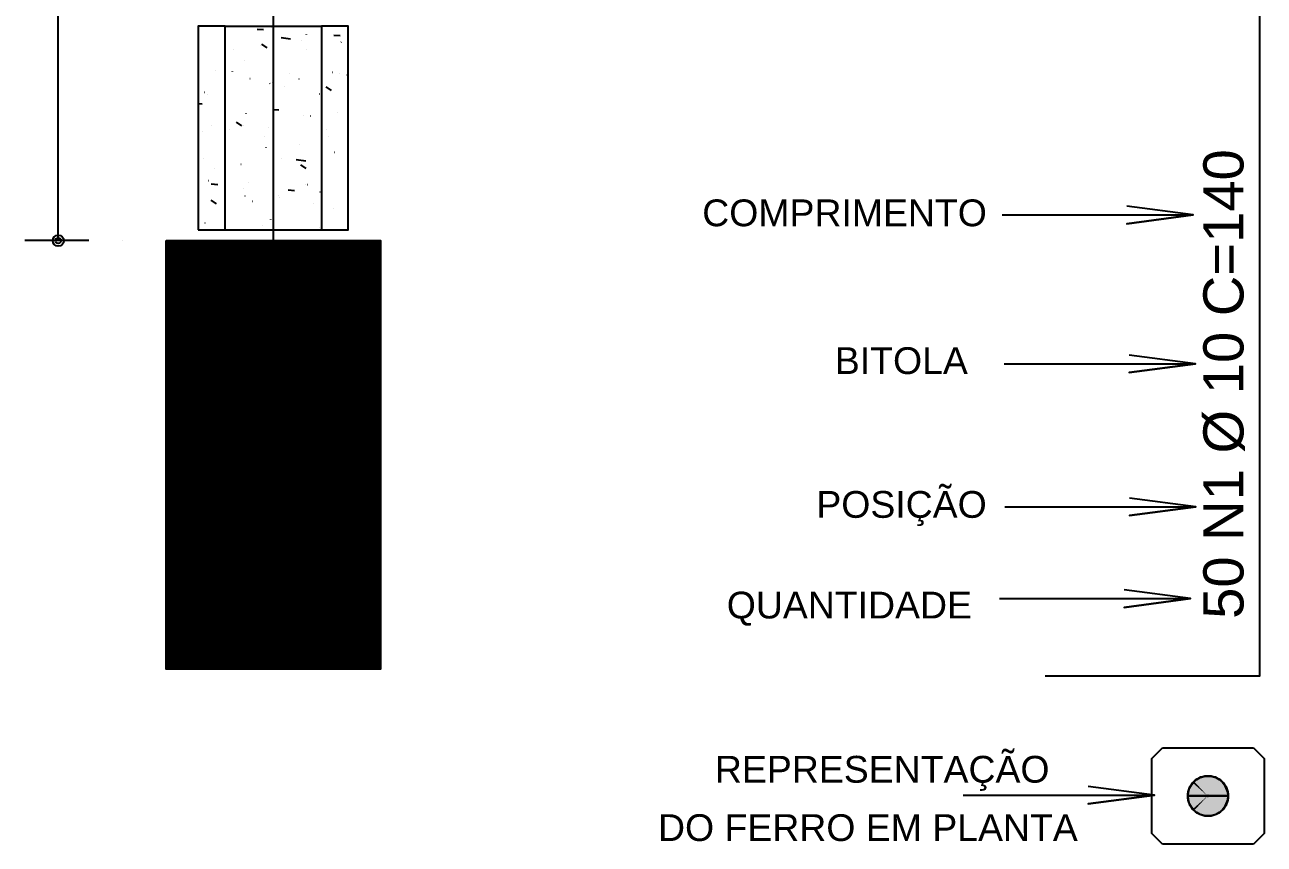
# Model space of a CAD drawing. Extents: x 0 to 119, y 0 to 84.
# Drawn here: x 52.07 to 61.33, y 68 to 74.11 of the extents above; entities that cross this region are included whole.
import ezdxf

# ---------------------------------------------------------------- set-up
doc = ezdxf.new("R2010")
doc.units = 0
doc.header["$MEASUREMENT"] = 0
for name, color, linetype in [('10', 252, 'CONTINUOUS'), ('12', 170, 'CONTINUOUS'), ('29', 9, 'CONTINUOUS'), ('3', 7, 'CONTINUOUS'), ('32', 250, 'CONTINUOUS'), ('6', 178, 'CONTINUOUS')]:
    doc.layers.add(name, color=color, linetype=linetype)
doc.styles.add('TQS_ARIAL', font='arial.ttf')

msp = doc.modelspace()

# ---------------------------------------------------------------- linework, layer by layer
at = {"layer": '10', "color": 252, "linetype": 'Continuous'}
for p, q in [((53.569435, 74.103593), (54.289435, 74.103593)), ((53.569435, 72.583593), (54.289435, 72.583593)), ((60.491013, 68.637193), (60.571013, 68.717193)), ((60.571013, 68.717193), (61.251013, 68.717193)), ((61.251013, 68.717193), (61.331013, 68.637194)), ((60.491013, 68.077193), (60.491013, 68.637193)), ((61.331013, 68.637194), (61.331013, 68.077193)), ((60.571013, 67.997193), (60.491013, 68.077193)), ((61.331013, 68.077193), (61.251014, 67.997193)), ((61.251014, 67.997193), (60.571013, 67.997193))]:
    msp.add_line(p, q, dxfattribs=at)
for points in [[(53.369435, 72.583593), (53.569435, 72.583593), (53.569435, 74.103593), (53.369435, 74.103593), (53.369435, 72.583593)], [(54.289435, 72.583593), (54.489435, 72.583593), (54.489435, 74.103593), (54.289435, 74.103593), (54.289435, 72.583593)], [(60.908613, 68.357193), (60.908626, 68.356951), (60.908662, 68.35671), (60.908723, 68.356475), (60.908808, 68.356247), (60.908915, 68.356029), (60.909043, 68.355822), (60.909192, 68.35563), (60.90936, 68.355454), (60.909544, 68.355296), (60.909744, 68.355157), (60.909956, 68.355039), (60.91018, 68.354943), (60.910412, 68.35487), (60.91065, 68.354821), (60.910892, 68.354797), (60.911135, 68.354797), (60.911377, 68.354821), (60.911615, 68.35487), (60.911847, 68.354943), (60.91207, 68.355039), (60.912283, 68.355157), (60.912482, 68.355296), (60.912667, 68.355454), (60.912834, 68.35563), (60.912983, 68.355822), (60.913112, 68.356029), (60.913219, 68.356247), (60.913303, 68.356475), (60.913364, 68.35671), (60.913401, 68.356951), (60.913413, 68.357193), (60.759813, 68.357193), (60.760589, 68.37249), (60.762908, 68.38763), (60.766747, 68.402457), (60.772067, 68.41682), (60.778812, 68.430571), (60.786914, 68.443569), (60.796289, 68.455681), (60.806841, 68.466782), (60.818463, 68.476759), (60.831034, 68.485508), (60.844426, 68.492941), (60.858501, 68.498982), (60.873115, 68.503567), (60.888117, 68.50665), (60.903355, 68.508199), (60.918671, 68.508199), (60.933909, 68.50665), (60.948912, 68.503567), (60.963526, 68.498982), (60.977601, 68.492941), (60.990993, 68.485508), (61.003564, 68.476759), (61.015185, 68.466782), (61.025737, 68.455681), (61.035113, 68.443569), (61.043214, 68.430571), (61.04996, 68.41682), (61.055279, 68.402457), (61.059118, 68.38763), (61.061438, 68.37249), (61.062213, 68.357193), (60.908613, 68.357193)], [(60.913413, 68.357193), (60.913401, 68.357436), (60.913364, 68.357677), (60.913303, 68.357912), (60.913219, 68.35814), (60.913112, 68.358358), (60.912983, 68.358564), (60.912834, 68.358757), (60.912667, 68.358933), (60.912482, 68.359091), (60.912283, 68.35923), (60.91207, 68.359348), (60.911847, 68.359444), (60.911615, 68.359517), (60.911377, 68.359566), (60.911135, 68.35959), (60.910892, 68.35959), (60.91065, 68.359566), (60.910412, 68.359517), (60.91018, 68.359444), (60.909956, 68.359348), (60.909744, 68.35923), (60.909544, 68.359091), (60.90936, 68.358933), (60.909192, 68.358757), (60.909043, 68.358564), (60.908915, 68.358358), (60.908808, 68.35814), (60.908723, 68.357912), (60.908662, 68.357677), (60.908626, 68.357436), (60.908613, 68.357193), (61.062213, 68.357193), (61.061438, 68.341897), (61.059118, 68.326757), (61.055279, 68.31193), (61.04996, 68.297567), (61.043214, 68.283816), (61.035113, 68.270818), (61.025737, 68.258706), (61.015185, 68.247605), (61.003564, 68.237628), (60.990993, 68.228878), (60.977601, 68.221445), (60.963526, 68.215405), (60.948912, 68.21082), (60.933909, 68.207737), (60.918671, 68.206187), (60.903355, 68.206187), (60.888117, 68.207737), (60.873115, 68.21082), (60.858501, 68.215405), (60.844426, 68.221445), (60.831034, 68.228878), (60.818463, 68.237628), (60.806841, 68.247605), (60.796289, 68.258706), (60.786914, 68.270818), (60.778812, 68.283816), (60.772067, 68.297567), (60.766747, 68.31193), (60.762908, 68.326757), (60.760589, 68.341897), (60.759813, 68.357193), (60.913413, 68.357193)]]:
    msp.add_lwpolyline(points, dxfattribs=at)
msp.add_circle((60.911013, 68.357193), 0.1488, dxfattribs=at)
for points in [[(60.908613, 68.357193), (60.888117, 68.50665), (60.903355, 68.508199)], [(60.908613, 68.357193), (60.903355, 68.508199), (60.918671, 68.508199)], [(60.913219, 68.356247), (60.908613, 68.357193), (60.918671, 68.508199)], [(60.913219, 68.356247), (60.918671, 68.508199), (61.062213, 68.357193)], [(61.062213, 68.357193), (60.918671, 68.508199), (60.933909, 68.50665)], [(60.908613, 68.357193), (60.766747, 68.402457), (60.772067, 68.41682)], [(60.908613, 68.357193), (60.772067, 68.41682), (60.778812, 68.430571)], [(60.908613, 68.357193), (60.778812, 68.430571), (60.786914, 68.443569)], [(60.908613, 68.357193), (60.786914, 68.443569), (60.796289, 68.455681)], [(60.908613, 68.357193), (60.796289, 68.455681), (60.806841, 68.466782)], [(60.908613, 68.357193), (60.806841, 68.466782), (60.818463, 68.476759)], [(60.908613, 68.357193), (60.818463, 68.476759), (60.831034, 68.485508)], [(60.908613, 68.357193), (60.831034, 68.485508), (60.844426, 68.492941)], [(60.908613, 68.357193), (60.844426, 68.492941), (60.858501, 68.498982)], [(60.908613, 68.357193), (60.858501, 68.498982), (60.873115, 68.503567)], [(60.908613, 68.357193), (60.873115, 68.503567), (60.888117, 68.50665)], [(61.062213, 68.357193), (60.933909, 68.50665), (60.948912, 68.503567)], [(61.062213, 68.357193), (60.948912, 68.503567), (60.963526, 68.498982)], [(61.062213, 68.357193), (60.963526, 68.498982), (60.977601, 68.492941)], [(61.062213, 68.357193), (60.977601, 68.492941), (60.990993, 68.485508)], [(61.062213, 68.357193), (60.990993, 68.485508), (61.003564, 68.476759)], [(61.062213, 68.357193), (61.003564, 68.476759), (61.015185, 68.466782)], [(61.062213, 68.357193), (61.015185, 68.466782), (61.025737, 68.455681)], [(61.062213, 68.357193), (61.025737, 68.455681), (61.035113, 68.443569)], [(61.062213, 68.357193), (61.035113, 68.443569), (61.043214, 68.430571)], [(61.062213, 68.357193), (61.043214, 68.430571), (61.04996, 68.41682)], [(61.062213, 68.357193), (61.04996, 68.41682), (61.055279, 68.402457)], [(60.908613, 68.357193), (60.759813, 68.357193), (60.760589, 68.37249)], [(60.908808, 68.35814), (60.760589, 68.341897), (60.759813, 68.357193)], [(60.908613, 68.357193), (60.760589, 68.37249), (60.762908, 68.38763)], [(60.908808, 68.35814), (60.762908, 68.326757), (60.760589, 68.341897)], [(60.908613, 68.357193), (60.762908, 68.38763), (60.766747, 68.402457)], [(60.908808, 68.35814), (60.766747, 68.31193), (60.762908, 68.326757)], [(60.908808, 68.35814), (60.772067, 68.297567), (60.766747, 68.31193)], [(60.908808, 68.35814), (60.778812, 68.283816), (60.772067, 68.297567)], [(60.908808, 68.35814), (60.786914, 68.270818), (60.778812, 68.283816)], [(60.908808, 68.35814), (60.796289, 68.258706), (60.786914, 68.270818)], [(60.908808, 68.35814), (60.806841, 68.247605), (60.796289, 68.258706)], [(60.908808, 68.35814), (60.818463, 68.237628), (60.806841, 68.247605)], [(60.908808, 68.35814), (60.831034, 68.228878), (60.818463, 68.237628)], [(60.908808, 68.35814), (60.844426, 68.221445), (60.831034, 68.228878)], [(60.908808, 68.35814), (60.858501, 68.215405), (60.844426, 68.221445)], [(60.908808, 68.35814), (60.873115, 68.21082), (60.858501, 68.215405)], [(60.908808, 68.35814), (60.888117, 68.207737), (60.873115, 68.21082)], [(60.908808, 68.35814), (60.903355, 68.206187), (60.888117, 68.207737)], [(60.908808, 68.35814), (60.918671, 68.206187), (60.903355, 68.206187)], [(60.913219, 68.356247), (60.908626, 68.356951), (60.908613, 68.357193)], [(60.913219, 68.356247), (60.908613, 68.357193), (60.908613, 68.357193)], [(60.913219, 68.356247), (60.908613, 68.357193), (60.908613, 68.357193)], [(60.913219, 68.356247), (60.908613, 68.357193), (60.908613, 68.357193)], [(60.913219, 68.356247), (60.908613, 68.357193), (60.908613, 68.357193)], [(60.913219, 68.356247), (60.908662, 68.35671), (60.908626, 68.356951)], [(60.913219, 68.356247), (60.908723, 68.356475), (60.908662, 68.35671)], [(60.913219, 68.356247), (60.908808, 68.356247), (60.908723, 68.356475)], [(60.913413, 68.357193), (60.908808, 68.35814), (60.908915, 68.358358)], [(60.913413, 68.357193), (60.918671, 68.206187), (60.908808, 68.35814)], [(60.913219, 68.356247), (60.908915, 68.356029), (60.908808, 68.356247)], [(60.913219, 68.356247), (60.908808, 68.356247), (60.908808, 68.356247)], [(60.913413, 68.357193), (60.908915, 68.358358), (60.909043, 68.358564)], [(60.913219, 68.356247), (60.909043, 68.355822), (60.908915, 68.356029)], [(60.913413, 68.357193), (60.909043, 68.358564), (60.909192, 68.358757)], [(60.913219, 68.356247), (60.909192, 68.35563), (60.909043, 68.355822)], [(60.913413, 68.357193), (60.909192, 68.358757), (60.909544, 68.359091)], [(60.913219, 68.356247), (60.909544, 68.355296), (60.909192, 68.35563)], [(60.913413, 68.357193), (60.909544, 68.359091), (60.909744, 68.35923)], [(60.913219, 68.356247), (60.909744, 68.355157), (60.909544, 68.355296)], [(60.913413, 68.357193), (60.909744, 68.35923), (60.909956, 68.359348)], [(60.913219, 68.356247), (60.909956, 68.355039), (60.909744, 68.355157)], [(60.913413, 68.357193), (60.909956, 68.359348), (60.91018, 68.359444)], [(60.913219, 68.356247), (60.91018, 68.354943), (60.909956, 68.355039)], [(60.913413, 68.357193), (60.91018, 68.359444), (60.910412, 68.359517)], [(60.913413, 68.357193), (60.91018, 68.359444), (60.91018, 68.359444)], [(60.913219, 68.356247), (60.910412, 68.35487), (60.91018, 68.354943)], [(60.913413, 68.357193), (60.910412, 68.359517), (60.91065, 68.359566)], [(60.913219, 68.356247), (60.91065, 68.354821), (60.910412, 68.35487)], [(60.913413, 68.357193), (60.91065, 68.359566), (60.910892, 68.35959)], [(60.913219, 68.356247), (60.910892, 68.354797), (60.91065, 68.354821)], [(60.913413, 68.357193), (60.910892, 68.35959), (60.911135, 68.35959)], [(60.913219, 68.356247), (60.911135, 68.354797), (60.910892, 68.354797)], [(60.913413, 68.357193), (60.911135, 68.35959), (60.911377, 68.359566)], [(60.913219, 68.356247), (60.911377, 68.354821), (60.911135, 68.354797)], [(60.913413, 68.357193), (60.911377, 68.359566), (60.911615, 68.359517)], [(60.913219, 68.356247), (60.911615, 68.35487), (60.911377, 68.354821)], [(60.913413, 68.357193), (60.911615, 68.359517), (60.911847, 68.359444)], [(60.913219, 68.356247), (60.911847, 68.354943), (60.911615, 68.35487)], [(60.913413, 68.357193), (60.911847, 68.359444), (60.91207, 68.359348)], [(60.913219, 68.356247), (60.91207, 68.355039), (60.911847, 68.354943)], [(60.913219, 68.356247), (60.911847, 68.354943), (60.911847, 68.354943)], [(60.913413, 68.357193), (60.91207, 68.359348), (60.912283, 68.35923)], [(60.913219, 68.356247), (60.912283, 68.355157), (60.91207, 68.355039)], [(60.913413, 68.357193), (60.912283, 68.35923), (60.912482, 68.359091)], [(60.913219, 68.356247), (60.912482, 68.355296), (60.912283, 68.355157)], [(60.913413, 68.357193), (60.912482, 68.359091), (60.912834, 68.358757)], [(60.913219, 68.356247), (60.912834, 68.35563), (60.912482, 68.355296)], [(60.913413, 68.357193), (60.912834, 68.358757), (60.912983, 68.358564)], [(60.913219, 68.356247), (60.912983, 68.355822), (60.912834, 68.35563)], [(60.913413, 68.357193), (60.912983, 68.358564), (60.913112, 68.358358)], [(60.913219, 68.356247), (60.913112, 68.356029), (60.912983, 68.355822)], [(60.913413, 68.357193), (60.913112, 68.358358), (60.913219, 68.35814)], [(60.913413, 68.357193), (60.913219, 68.35814), (60.913219, 68.35814)], [(60.913413, 68.357193), (60.913219, 68.35814), (60.913303, 68.357912)], [(60.913413, 68.357193), (60.913303, 68.357912), (60.913364, 68.357677)], [(60.913413, 68.357193), (60.913364, 68.357677), (60.913401, 68.357436)], [(60.913413, 68.357193), (60.913401, 68.357436), (60.913413, 68.357193)], [(60.913413, 68.357193), (61.062213, 68.357193), (60.918671, 68.206187)], [(60.913413, 68.357193), (60.913413, 68.357193), (60.913413, 68.357193)], [(60.913413, 68.357193), (60.913413, 68.357193), (60.913413, 68.357193)], [(60.913413, 68.357193), (60.913413, 68.357193), (60.913413, 68.357193)], [(61.062213, 68.357193), (60.933909, 68.207737), (60.918671, 68.206187)], [(61.062213, 68.357193), (60.948912, 68.21082), (60.933909, 68.207737)], [(61.062213, 68.357193), (60.963526, 68.215405), (60.948912, 68.21082)], [(61.062213, 68.357193), (60.977601, 68.221445), (60.963526, 68.215405)], [(61.062213, 68.357193), (60.990993, 68.228878), (60.977601, 68.221445)], [(61.062213, 68.357193), (61.003564, 68.237628), (60.990993, 68.228878)], [(61.062213, 68.357193), (61.015185, 68.247605), (61.003564, 68.237628)], [(61.062213, 68.357193), (61.025737, 68.258706), (61.015185, 68.247605)], [(61.062213, 68.357193), (61.035113, 68.270818), (61.025737, 68.258706)], [(61.062213, 68.357193), (61.043214, 68.283816), (61.035113, 68.270818)], [(61.062213, 68.357193), (61.04996, 68.297567), (61.043214, 68.283816)], [(61.062213, 68.357193), (61.055279, 68.31193), (61.04996, 68.297567)], [(61.062213, 68.357193), (61.055279, 68.402457), (61.059118, 68.38763)], [(61.062213, 68.357193), (61.059118, 68.326757), (61.055279, 68.31193)], [(61.062213, 68.357193), (61.059118, 68.38763), (61.061438, 68.37249)], [(61.062213, 68.357193), (61.061438, 68.341897), (61.059118, 68.326757)]]:
    msp.add_solid(points, dxfattribs=at)
at = {"layer": '12', "color": 170, "linetype": 'Continuous'}
for points in [[(53.929435, 77.623593), (53.929435, 72.503593), (53.929435, 70.343593), (53.929435, 69.768804)], [(61.294835, 77.412677), (61.294835, 74.212677), (61.294835, 72.052677), (61.294835, 69.252677), (59.694835, 69.252677)]]:
    msp.add_lwpolyline(points, dxfattribs=at)
at = {"layer": '29', "color": 9, "linetype": 'Continuous'}
for p, q in [((53.855741, 74.077211), (53.807888, 74.080977)), ((53.916882, 74.100899), (53.917512, 74.101392)), ((54.058331, 74.007816), (53.987088, 74.018229)), ((54.136444, 74.00093), (54.137236, 74.001042)), ((54.17715, 74.043637), (54.17778, 74.04413)), ((54.429965, 74.032019), (54.382113, 74.035785)), ((54.437418, 73.986375), (54.438048, 73.986868)), ((54.489435, 74.027339), (54.489435, 74.027339)), ((54.489435, 73.985619), (54.489435, 73.985619)), ((54.489435, 73.985619), (54.489435, 73.985619)), ((54.489435, 73.985619), (54.489435, 73.985619)), ((53.369435, 73.933792), (53.369435, 73.933792)), ((53.369435, 73.933792), (53.369435, 73.933792)), ((53.369435, 73.893134), (53.369435, 73.893134)), ((53.369435, 73.893134), (53.369435, 73.893134)), ((53.633784, 73.930286), (53.634576, 73.930398)), ((53.833818, 73.958399), (53.83461, 73.958511)), ((53.883323, 73.942768), (53.843297, 73.969261)), ((54.17755, 73.933216), (54.176956, 73.933751)), ((54.489435, 73.944803), (54.489435, 73.944803)), ((53.711718, 73.849064), (53.711123, 73.849599)), ((53.494508, 73.770905), (53.495139, 73.771397)), ((53.625598, 73.767522), (53.62492, 73.767946)), ((53.754776, 73.713643), (53.755407, 73.714135)), ((54.052797, 73.753206), (54.052119, 73.753629)), ((54.120941, 73.710587), (54.121733, 73.710699)), ((54.370768, 73.759242), (54.370173, 73.759777)), ((54.423567, 73.753119), (54.424359, 73.75323)), ((54.479997, 73.738889), (54.479318, 73.739313)), ((54.489435, 73.732992), (54.489435, 73.732992)), ((54.489435, 73.732992), (54.489435, 73.732992)), ((53.369435, 73.673186), (53.369435, 73.673186)), ((53.369435, 73.60497), (53.369435, 73.60497)), ((53.416266, 73.611552), (53.417058, 73.611663)), ((53.904936, 73.67509), (53.904341, 73.675625)), ((53.920907, 73.682474), (53.921699, 73.682586)), ((54.015044, 73.656381), (54.015675, 73.656873)), ((54.363641, 73.624852), (54.323615, 73.651345)), ((54.489435, 73.652394), (54.489435, 73.652394)), ((54.489435, 73.652394), (54.489435, 73.652394)), ((54.489435, 73.652394), (54.489435, 73.652394)), ((53.397764, 73.521642), (53.369435, 73.523871)), ((53.439103, 73.590938), (53.438509, 73.591473)), ((54.275312, 73.599119), (54.275943, 73.599611)), ((54.489435, 73.541591), (54.489435, 73.541591)), ((53.727581, 73.451169), (53.726903, 73.451593)), ((53.971989, 73.476449), (53.924137, 73.480215)), ((54.15478, 73.436852), (54.154102, 73.437276)), ((54.20803, 73.434662), (54.208822, 73.434774)), ((54.408064, 73.462775), (54.408856, 73.462887)), ((54.489435, 73.480364), (54.489435, 73.480364)), ((54.489435, 73.480364), (54.489435, 73.480364)), ((54.489435, 73.435725), (54.489435, 73.435725)), ((53.369435, 73.412581), (53.369435, 73.412581)), ((53.469992, 73.359501), (53.469313, 73.359925)), ((53.604018, 73.335252), (53.604648, 73.335744)), ((53.693741, 73.360971), (53.653714, 73.387464)), ((53.703389, 73.36374), (53.704181, 73.363851)), ((53.897191, 73.345185), (53.896512, 73.345609)), ((54.32439, 73.330869), (54.323712, 73.331292)), ((53.369435, 73.316806), (53.369435, 73.316806)), ((53.369435, 73.316806), (53.369435, 73.316806)), ((53.369435, 73.316806), (53.369435, 73.316806)), ((53.400763, 73.321209), (53.401555, 73.32132)), ((53.864286, 73.27799), (53.864916, 73.278482)), ((54.341905, 73.281641), (54.34131, 73.282176)), ((53.369435, 73.151975), (53.369435, 73.151975)), ((53.369435, 73.151975), (53.369435, 73.151975)), ((53.369435, 73.151975), (53.369435, 73.151975)), ((53.876072, 73.197489), (53.875478, 73.198024)), ((54.124554, 73.220728), (54.125184, 73.221221)), ((54.384822, 73.163466), (54.385452, 73.163959)), ((54.489435, 73.227737), (54.489435, 73.227737)), ((54.489435, 73.227737), (54.489435, 73.227737)), ((54.489435, 73.227737), (54.489435, 73.227737)), ((54.489435, 73.148805), (54.489435, 73.148805)), ((54.489435, 73.148805), (54.489435, 73.148805)), ((53.41024, 73.113336), (53.409646, 73.113872)), ((53.487852, 73.045284), (53.488644, 73.045395)), ((53.687886, 73.073397), (53.688678, 73.073508)), ((53.990512, 73.115928), (53.991304, 73.116039)), ((54.172346, 73.097066), (54.101103, 73.107479)), ((54.174059, 73.043055), (54.134032, 73.069548)), ((54.489435, 73.050719), (54.489435, 73.050719)), ((53.369435, 73.028641), (53.369435, 73.028641)), ((53.369435, 73.028641), (53.369435, 73.028641)), ((53.44664, 72.951689), (53.447271, 72.952182)), ((54.489435, 72.97511), (54.489435, 72.97511)), ((54.489435, 72.97511), (54.489435, 72.97511)), ((54.489435, 72.97511), (54.489435, 72.97511)), ((53.369435, 72.89137), (53.369435, 72.89137)), ((53.369435, 72.89137), (53.369435, 72.89137)), ((53.514012, 72.92088), (53.46616, 72.924646)), ((53.706908, 72.894427), (53.707538, 72.89492)), ((53.744976, 72.935045), (53.744298, 72.935469)), ((54.088237, 72.875687), (54.040385, 72.879453)), ((54.172175, 72.920728), (54.171497, 72.921152)), ((54.184032, 72.920201), (54.183437, 72.920736)), ((54.277635, 72.868116), (54.278427, 72.868227)), ((53.504158, 72.779174), (53.464132, 72.805667)), ((53.718199, 72.836049), (53.717605, 72.836584)), ((53.774975, 72.797472), (53.775767, 72.797583)), ((53.967176, 72.837165), (53.967806, 72.837658)), ((53.975009, 72.825585), (53.975801, 72.825696)), ((54.227444, 72.779904), (54.228074, 72.780396)), ((54.489435, 72.844112), (54.489435, 72.844112)), ((54.489435, 72.834313), (54.489435, 72.834313)), ((53.369435, 72.740477), (53.369435, 72.740477)), ((53.369435, 72.740477), (53.369435, 72.740477)), ((54.377249, 72.746227), (54.376655, 72.746762)), ((54.487712, 72.722642), (54.488342, 72.723134)), ((54.489435, 72.722483), (54.489435, 72.722483)), ((54.489435, 72.722483), (54.489435, 72.722483)), ((53.369435, 72.630764), (53.369435, 72.630764)), ((53.369435, 72.630764), (53.369435, 72.630764)), ((53.41976, 72.633008), (53.419082, 72.633432)), ((53.439287, 72.583593), (53.439287, 72.583593)), ((53.498841, 72.583593), (53.498841, 72.583593)), ((53.642618, 72.583593), (53.642618, 72.583593)), ((53.642618, 72.583593), (53.642618, 72.583593)), ((53.79965, 72.583593), (53.79965, 72.583593)), ((53.846959, 72.618692), (53.846281, 72.619116)), ((53.903129, 72.583593), (53.903129, 72.583593)), ((53.911417, 72.662075), (53.910822, 72.66261)), ((53.976178, 72.583593), (53.976178, 72.583593)), ((53.976178, 72.583593), (53.976178, 72.583593)), ((53.99858, 72.583593), (53.99858, 72.583593)), ((53.99858, 72.583593), (53.99858, 72.583593)), ((53.99858, 72.583593), (53.99858, 72.583593)), ((54.274158, 72.604375), (54.27348, 72.604799)), ((54.303545, 72.583593), (54.303545, 72.583593)), ((54.307417, 72.583593), (54.307417, 72.583593)), ((54.309738, 72.583593), (54.309738, 72.583593)), ((54.309738, 72.583593), (54.309738, 72.583593)), ((54.489435, 72.645215), (54.489435, 72.645215)), ((54.489435, 72.645215), (54.489435, 72.645215)), ((54.489435, 72.645215), (54.489435, 72.645215)), ((53.129435, 70.906099), (54.726929, 72.503593)), ((53.129435, 70.920241), (54.712786, 72.503593)), ((53.129435, 70.934383), (54.698644, 72.503593)), ((53.129435, 70.948525), (54.684502, 72.503593)), ((53.129435, 70.962668), (54.67036, 72.503593)), ((53.129435, 70.97681), (54.656218, 72.503593)), ((53.129435, 70.990952), (54.642076, 72.503593)), ((53.129435, 71.005094), (54.627934, 72.503593)), ((53.129435, 71.019236), (54.613791, 72.503593)), ((53.129435, 71.033378), (54.599649, 72.503593)), ((53.129435, 71.04752), (54.585507, 72.503593)), ((53.129435, 71.061663), (54.571365, 72.503593)), ((53.129435, 71.075805), (54.557223, 72.503593)), ((53.129435, 71.089947), (54.543081, 72.503593)), ((53.129435, 71.104089), (54.528939, 72.503593)), ((53.129435, 71.118231), (54.514797, 72.503593)), ((53.129435, 71.132373), (54.500654, 72.503593)), ((53.129435, 71.146515), (54.486512, 72.503593)), ((53.129435, 71.160657), (54.47237, 72.503593)), ((53.129435, 71.1748), (54.458228, 72.503593)), ((53.129435, 71.188942), (54.444086, 72.503593)), ((53.129435, 71.203084), (54.429944, 72.503593)), ((53.129435, 71.217226), (54.415802, 72.503593)), ((53.129435, 71.231368), (54.401659, 72.503593)), ((53.129435, 71.24551), (54.387517, 72.503593)), ((53.129435, 71.259652), (54.373375, 72.503593)), ((53.129435, 71.273795), (54.359233, 72.503593)), ((53.129435, 71.287937), (54.345091, 72.503593)), ((53.129435, 71.302079), (54.330949, 72.503593)), ((53.129435, 71.316221), (54.316807, 72.503593)), ((53.129435, 71.330363), (54.302665, 72.503593)), ((53.129435, 71.344505), (54.288522, 72.503593)), ((53.129435, 71.358647), (54.27438, 72.503593)), ((53.129435, 71.372789), (54.260238, 72.503593)), ((53.129435, 71.386932), (54.246096, 72.503593)), ((53.129435, 71.401074), (54.231954, 72.503593)), ((53.129435, 71.415216), (54.217812, 72.503593)), ((53.129435, 71.429358), (54.20367, 72.503593)), ((53.129435, 71.4435), (54.189527, 72.503593)), ((53.129435, 71.457642), (54.175385, 72.503593)), ((53.129435, 71.471784), (54.161243, 72.503593)), ((53.129435, 71.485927), (54.147101, 72.503593)), ((53.129435, 71.500069), (54.132959, 72.503593)), ((53.129435, 71.514211), (54.118817, 72.503593)), ((53.129435, 71.528353), (54.104675, 72.503593)), ((53.129435, 71.542495), (54.090532, 72.503593)), ((53.129435, 71.556637), (54.07639, 72.503593)), ((53.129435, 71.570779), (54.062248, 72.503593)), ((53.129435, 71.584922), (54.048106, 72.503593)), ((53.129435, 71.599064), (54.033964, 72.503593)), ((53.129435, 71.613206), (54.019822, 72.503593)), ((53.129435, 71.627348), (54.00568, 72.503593)), ((53.129435, 71.64149), (53.991538, 72.503593)), ((53.129435, 71.655632), (53.977395, 72.503593)), ((53.129435, 71.669774), (53.963253, 72.503593)), ((53.129435, 71.683916), (53.949111, 72.503593)), ((53.129435, 71.698059), (53.934969, 72.503593)), ((53.129435, 71.712201), (53.920827, 72.503593)), ((53.129435, 71.726343), (53.906685, 72.503593)), ((53.129435, 71.740485), (53.892543, 72.503593)), ((53.129435, 71.754627), (53.8784, 72.503593)), ((53.129435, 71.768769), (53.864258, 72.503593)), ((53.129435, 71.782911), (53.850116, 72.503593)), ((53.129435, 71.797054), (53.835974, 72.503593)), ((53.129435, 71.811196), (53.821832, 72.503593)), ((53.129435, 71.825338), (53.80769, 72.503593)), ((53.129435, 71.83948), (53.793548, 72.503593)), ((53.129435, 71.853622), (53.779405, 72.503593)), ((53.129435, 71.867764), (53.765263, 72.503593)), ((53.129435, 71.881906), (53.751121, 72.503593)), ((53.129435, 71.896049), (53.736979, 72.503593)), ((53.129435, 71.910191), (53.722837, 72.503593)), ((53.129435, 71.924333), (53.708695, 72.503593)), ((53.129435, 71.938475), (53.694553, 72.503593)), ((53.129435, 71.952617), (53.680411, 72.503593)), ((53.129435, 71.966759), (53.666268, 72.503593)), ((53.129435, 71.980901), (53.652126, 72.503593)), ((53.129435, 71.995043), (53.637984, 72.503593)), ((53.129435, 72.009186), (53.623842, 72.503593)), ((53.129435, 72.023328), (53.6097, 72.503593)), ((53.129435, 72.03747), (53.595558, 72.503593)), ((53.129435, 72.051612), (53.581416, 72.503593)), ((53.129435, 72.065754), (53.567273, 72.503593)), ((53.129435, 72.079896), (53.553131, 72.503593)), ((53.129435, 72.094038), (53.538989, 72.503593)), ((53.129435, 72.108181), (53.524847, 72.503593)), ((53.129435, 72.122323), (53.510705, 72.503593)), ((53.129435, 72.136465), (53.496563, 72.503593)), ((53.129435, 72.150607), (53.482421, 72.503593)), ((53.129435, 72.164749), (53.468279, 72.503593)), ((53.129435, 72.178891), (53.454136, 72.503593)), ((53.129435, 72.193033), (53.439994, 72.503593)), ((53.129435, 72.207175), (53.425852, 72.503593)), ((53.129435, 72.221318), (53.41171, 72.503593)), ((53.129435, 72.23546), (53.397568, 72.503593)), ((53.129435, 72.249602), (53.383426, 72.503593)), ((53.129435, 72.263744), (53.369284, 72.503593)), ((53.129435, 72.277886), (53.355141, 72.503593)), ((53.129435, 72.292028), (53.340999, 72.503593)), ((53.129435, 72.30617), (53.326857, 72.503593)), ((53.129435, 72.320313), (53.312715, 72.503593)), ((53.129435, 72.334455), (53.298573, 72.503593)), ((53.129435, 72.348597), (53.284431, 72.503593)), ((53.129435, 72.362739), (53.270289, 72.503593)), ((53.129435, 72.376881), (53.256146, 72.503593)), ((53.129435, 72.391023), (53.242004, 72.503593)), ((53.129435, 72.405165), (53.227862, 72.503593)), ((53.129435, 72.419308), (53.21372, 72.503593)), ((53.129435, 72.43345), (53.199578, 72.503593)), ((53.129435, 72.447592), (53.185436, 72.503593)), ((53.129435, 72.461734), (53.171294, 72.503593)), ((53.129435, 72.475876), (53.157152, 72.503593)), ((53.129435, 72.490018), (53.143009, 72.503593)), ((53.129435, 72.495156), (54.729435, 70.895156)), ((53.129435, 70.891957), (54.729435, 72.491957)), ((53.13514, 72.503593), (54.729435, 70.909298)), ((53.149282, 72.503593), (54.729435, 70.92344)), ((53.163424, 72.503593), (54.729435, 70.937583)), ((53.177566, 72.503593), (54.729435, 70.951725)), ((53.191708, 72.503593), (54.729435, 70.965867)), ((53.205851, 72.503593), (54.729435, 70.980009)), ((53.219993, 72.503593), (54.729435, 70.994151)), ((53.234135, 72.503593), (54.729435, 71.008293)), ((53.248277, 72.503593), (54.729435, 71.022435)), ((53.262419, 72.503593), (54.729435, 71.036578)), ((53.276561, 72.503593), (54.729435, 71.05072)), ((53.290703, 72.503593), (54.729435, 71.064862)), ((53.304845, 72.503593), (54.729435, 71.079004)), ((53.318988, 72.503593), (54.729435, 71.093146)), ((53.33313, 72.503593), (54.729435, 71.107288)), ((53.347272, 72.503593), (54.729435, 71.12143)), ((53.361414, 72.503593), (54.729435, 71.135573)), ((53.375556, 72.503593), (54.729435, 71.149715)), ((53.389698, 72.503593), (54.729435, 71.163857)), ((53.40384, 72.503593), (54.729435, 71.177999)), ((53.417983, 72.503593), (54.729435, 71.192141)), ((53.432125, 72.503593), (54.729435, 71.206283)), ((53.446267, 72.503593), (54.729435, 71.220425)), ((53.460409, 72.503593), (54.729435, 71.234567)), ((53.474551, 72.503593), (54.729435, 71.24871)), ((53.488693, 72.503593), (54.729435, 71.262852)), ((53.502835, 72.503593), (54.729435, 71.276994)), ((53.516977, 72.503593), (54.729435, 71.291136)), ((53.53112, 72.503593), (54.729435, 71.305278)), ((53.545262, 72.503593), (54.729435, 71.31942)), ((53.559404, 72.503593), (54.729435, 71.333562)), ((53.573546, 72.503593), (54.729435, 71.347705)), ((53.587688, 72.503593), (54.729435, 71.361847)), ((53.60183, 72.503593), (54.729435, 71.375989)), ((53.615972, 72.503593), (54.729435, 71.390131)), ((53.630115, 72.503593), (54.729435, 71.404273)), ((53.644257, 72.503593), (54.729435, 71.418415)), ((53.658399, 72.503593), (54.729435, 71.432557)), ((53.672541, 72.503593), (54.729435, 71.4467)), ((53.686683, 72.503593), (54.729435, 71.460842)), ((53.700825, 72.503593), (54.729435, 71.474984)), ((53.714967, 72.503593), (54.729435, 71.489126)), ((53.72911, 72.503593), (54.729435, 71.503268)), ((53.743252, 72.503593), (54.729435, 71.51741)), ((53.757394, 72.503593), (54.729435, 71.531552)), ((53.771536, 72.503593), (54.729435, 71.545694)), ((53.785678, 72.503593), (54.729435, 71.559837)), ((53.79982, 72.503593), (54.729435, 71.573979)), ((53.813962, 72.503593), (54.729435, 71.588121)), ((53.828104, 72.503593), (54.729435, 71.602263)), ((53.842247, 72.503593), (54.729435, 71.616405)), ((53.856389, 72.503593), (54.729435, 71.630547)), ((53.870531, 72.503593), (54.729435, 71.644689)), ((53.884673, 72.503593), (54.729435, 71.658832)), ((53.898815, 72.503593), (54.729435, 71.672974)), ((53.912957, 72.503593), (54.729435, 71.687116)), ((53.927099, 72.503593), (54.729435, 71.701258)), ((53.941242, 72.503593), (54.729435, 71.7154)), ((53.955384, 72.503593), (54.729435, 71.729542)), ((53.969526, 72.503593), (54.729435, 71.743684)), ((53.983668, 72.503593), (54.729435, 71.757826)), ((53.99781, 72.503593), (54.729435, 71.771969)), ((54.011952, 72.503593), (54.729435, 71.786111)), ((54.026094, 72.503593), (54.729435, 71.800253)), ((54.040237, 72.503593), (54.729435, 71.814395)), ((54.054379, 72.503593), (54.729435, 71.828537)), ((54.068521, 72.503593), (54.729435, 71.842679)), ((54.082663, 72.503593), (54.729435, 71.856821)), ((54.096805, 72.503593), (54.729435, 71.870964)), ((54.110947, 72.503593), (54.729435, 71.885106)), ((54.125089, 72.503593), (54.729435, 71.899248)), ((54.139231, 72.503593), (54.729435, 71.91339)), ((54.153374, 72.503593), (54.729435, 71.927532)), ((54.167516, 72.503593), (54.729435, 71.941674)), ((54.181658, 72.503593), (54.729435, 71.955816)), ((54.1958, 72.503593), (54.729435, 71.969959)), ((54.209942, 72.503593), (54.729435, 71.984101)), ((54.224084, 72.503593), (54.729435, 71.998243)), ((54.238226, 72.503593), (54.729435, 72.012385)), ((54.252369, 72.503593), (54.729435, 72.026527)), ((54.266511, 72.503593), (54.729435, 72.040669)), ((54.280653, 72.503593), (54.729435, 72.054811)), ((54.294795, 72.503593), (54.729435, 72.068953)), ((54.308937, 72.503593), (54.729435, 72.083096)), ((54.323079, 72.503593), (54.729435, 72.097238)), ((54.337221, 72.503593), (54.729435, 72.11138)), ((54.351363, 72.503593), (54.729435, 72.125522)), ((54.365506, 72.503593), (54.729435, 72.139664)), ((54.379648, 72.503593), (54.729435, 72.153806)), ((54.39379, 72.503593), (54.729435, 72.167948)), ((54.407932, 72.503593), (54.729435, 72.182091)), ((54.422074, 72.503593), (54.729435, 72.196233)), ((54.436216, 72.503593), (54.729435, 72.210375)), ((54.450358, 72.503593), (54.729435, 72.224517)), ((54.464501, 72.503593), (54.729435, 72.238659)), ((54.478643, 72.503593), (54.729435, 72.252801)), ((54.492785, 72.503593), (54.729435, 72.266943)), ((54.506927, 72.503593), (54.729435, 72.281086)), ((54.521069, 72.503593), (54.729435, 72.295228)), ((54.535211, 72.503593), (54.729435, 72.30937)), ((54.549353, 72.503593), (54.729435, 72.323512)), ((54.563496, 72.503593), (54.729435, 72.337654)), ((54.577638, 72.503593), (54.729435, 72.351796)), ((54.59178, 72.503593), (54.729435, 72.365938)), ((54.605922, 72.503593), (54.729435, 72.38008)), ((54.620064, 72.503593), (54.729435, 72.394223)), ((54.634206, 72.503593), (54.729435, 72.408365)), ((54.648348, 72.503593), (54.729435, 72.422507)), ((54.66249, 72.503593), (54.729435, 72.436649)), ((54.676633, 72.503593), (54.729435, 72.450791)), ((54.690775, 72.503593), (54.729435, 72.464933)), ((54.704917, 72.503593), (54.729435, 72.479075)), ((54.719059, 72.503593), (54.729435, 72.493218)), ((53.129435, 72.481014), (54.729435, 70.881014)), ((53.129435, 70.877815), (54.729435, 72.477815)), ((53.129435, 72.466872), (54.729435, 70.866872)), ((53.129435, 70.863673), (54.729435, 72.463673)), ((53.129435, 72.45273), (54.729435, 70.85273)), ((53.129435, 70.84953), (54.729435, 72.44953)), ((53.129435, 72.438588), (54.729435, 70.838588)), ((53.129435, 70.835388), (54.729435, 72.435388)), ((53.129435, 72.424446), (54.729435, 70.824446)), ((53.129435, 70.821246), (54.729435, 72.421246)), ((53.129435, 72.410303), (54.729435, 70.810303)), ((53.129435, 70.807104), (54.729435, 72.407104)), ((53.129435, 72.396161), (54.729435, 70.796161)), ((53.129435, 70.792962), (54.729435, 72.392962)), ((53.129435, 72.382019), (54.729435, 70.782019)), ((53.129435, 70.77882), (54.729435, 72.37882)), ((53.129435, 72.367877), (54.729435, 70.767877)), ((53.129435, 70.764678), (54.729435, 72.364678)), ((53.129435, 72.353735), (54.729435, 70.753735)), ((53.129435, 70.750536), (54.729435, 72.350536)), ((53.129435, 72.339593), (54.729435, 70.739593)), ((53.129435, 70.736393), (54.729435, 72.336393)), ((53.129435, 72.325451), (54.729435, 70.725451)), ((53.129435, 70.722251), (54.729435, 72.322251)), ((53.129435, 72.311308), (54.729435, 70.711308)), ((53.129435, 70.708109), (54.729435, 72.308109)), ((53.129435, 72.297166), (54.729435, 70.697166)), ((53.129435, 70.693967), (54.729435, 72.293967)), ((53.129435, 72.283024), (54.729435, 70.683024)), ((53.129435, 70.679825), (54.729435, 72.279825)), ((53.129435, 72.268882), (54.729435, 70.668882)), ((53.129435, 70.665683), (54.729435, 72.265683)), ((53.129435, 72.25474), (54.729435, 70.65474)), ((53.129435, 70.651541), (54.729435, 72.251541)), ((53.129435, 72.240598), (54.729435, 70.640598)), ((53.129435, 70.637398), (54.729435, 72.237398)), ((53.129435, 72.226456), (54.729435, 70.626456)), ((53.129435, 70.623256), (54.729435, 72.223256)), ((53.129435, 72.212313), (54.729435, 70.612313)), ((53.129435, 70.609114), (54.729435, 72.209114)), ((53.129435, 72.198171), (54.729435, 70.598171)), ((53.129435, 70.594972), (54.729435, 72.194972)), ((53.129435, 72.184029), (54.729435, 70.584029)), ((53.129435, 70.58083), (54.729435, 72.18083)), ((53.129435, 72.169887), (54.729435, 70.569887)), ((53.129435, 70.566688), (54.729435, 72.166688)), ((53.129435, 72.155745), (54.729435, 70.555745)), ((53.129435, 70.552546), (54.729435, 72.152546)), ((53.129435, 72.141603), (54.729435, 70.541603)), ((53.129435, 70.538403), (54.729435, 72.138403)), ((53.129435, 72.127461), (54.729435, 70.527461)), ((53.129435, 70.524261), (54.729435, 72.124261)), ((53.129435, 72.113319), (54.729435, 70.513319)), ((53.129435, 70.510119), (54.729435, 72.110119)), ((53.129435, 72.099176), (54.729435, 70.499176)), ((53.129435, 70.495977), (54.729435, 72.095977)), ((53.129435, 72.085034), (54.729435, 70.485034)), ((53.129435, 70.481835), (54.729435, 72.081835)), ((53.129435, 72.070892), (54.729435, 70.470892)), ((53.129435, 70.467693), (54.729435, 72.067693)), ((53.129435, 72.05675), (54.729435, 70.45675)), ((53.129435, 70.453551), (54.729435, 72.053551)), ((53.129435, 72.042608), (54.729435, 70.442608)), ((53.129435, 70.439409), (54.729435, 72.039409)), ((53.129435, 72.028466), (54.729435, 70.428466)), ((53.129435, 70.425266), (54.729435, 72.025266)), ((53.129435, 72.014324), (54.729435, 70.414324)), ((53.129435, 70.411124), (54.729435, 72.011124)), ((53.129435, 72.000181), (54.729435, 70.400181)), ((53.129435, 70.396982), (54.729435, 71.996982)), ((53.129435, 71.986039), (54.729435, 70.386039)), ((53.129435, 70.38284), (54.729435, 71.98284)), ((53.129435, 71.971897), (54.729435, 70.371897)), ((53.129435, 70.368698), (54.729435, 71.968698)), ((53.129435, 71.957755), (54.729435, 70.357755)), ((53.129435, 70.354556), (54.729435, 71.954556)), ((53.129435, 71.943613), (54.729435, 70.343613)), ((53.129435, 70.340414), (54.729435, 71.940414)), ((53.129435, 71.929471), (54.729435, 70.329471)), ((53.129435, 70.326271), (54.729435, 71.926271)), ((53.129435, 71.915329), (54.729435, 70.315329)), ((53.129435, 70.312129), (54.729435, 71.912129)), ((53.129435, 71.901187), (54.729435, 70.301187)), ((53.129435, 70.297987), (54.729435, 71.897987)), ((53.129435, 71.887044), (54.729435, 70.287044)), ((53.129435, 70.283845), (54.729435, 71.883845)), ((53.129435, 71.872902), (54.729435, 70.272902)), ((53.129435, 70.269703), (54.729435, 71.869703)), ((53.129435, 71.85876), (54.729435, 70.25876)), ((53.129435, 70.255561), (54.729435, 71.855561)), ((53.129435, 71.844618), (54.729435, 70.244618)), ((53.129435, 70.241419), (54.729435, 71.841419)), ((53.129435, 71.830476), (54.729435, 70.230476)), ((53.129435, 70.227277), (54.729435, 71.827277)), ((53.129435, 71.816334), (54.729435, 70.216334)), ((53.129435, 70.213134), (54.729435, 71.813134)), ((53.129435, 71.802192), (54.729435, 70.202192)), ((53.129435, 70.198992), (54.729435, 71.798992)), ((53.129435, 71.788049), (54.729435, 70.188049)), ((53.129435, 70.18485), (54.729435, 71.78485)), ((53.129435, 71.773907), (54.729435, 70.173907)), ((53.129435, 70.170708), (54.729435, 71.770708)), ((53.129435, 71.759765), (54.729435, 70.159765)), ((53.129435, 70.156566), (54.729435, 71.756566)), ((53.129435, 71.745623), (54.729435, 70.145623)), ((53.129435, 70.142424), (54.729435, 71.742424)), ((53.129435, 71.731481), (54.729435, 70.131481)), ((53.129435, 70.128282), (54.729435, 71.728282)), ((53.129435, 71.717339), (54.729435, 70.117339)), ((53.129435, 70.114139), (54.729435, 71.714139)), ((53.129435, 71.703197), (54.729435, 70.103197)), ((53.129435, 70.099997), (54.729435, 71.699997)), ((53.129435, 71.689054), (54.729435, 70.089054)), ((53.129435, 70.085855), (54.729435, 71.685855)), ((53.129435, 71.674912), (54.729435, 70.074912)), ((53.129435, 70.071713), (54.729435, 71.671713)), ((53.129435, 71.66077), (54.729435, 70.06077)), ((53.129435, 70.057571), (54.729435, 71.657571)), ((53.129435, 71.646628), (54.729435, 70.046628)), ((53.129435, 70.043429), (54.729435, 71.643429)), ((53.129435, 71.632486), (54.729435, 70.032486)), ((53.129435, 70.029287), (54.729435, 71.629287)), ((53.129435, 71.618344), (54.729435, 70.018344)), ((53.129435, 70.015144), (54.729435, 71.615144)), ((53.129435, 71.604202), (54.729435, 70.004202)), ((53.129435, 70.001002), (54.729435, 71.601002)), ((53.129435, 71.59006), (54.729435, 69.99006)), ((53.129435, 69.98686), (54.729435, 71.58686)), ((53.129435, 71.575917), (54.729435, 69.975917)), ((53.129435, 69.972718), (54.729435, 71.572718)), ((53.129435, 71.561775), (54.729435, 69.961775)), ((53.129435, 69.958576), (54.729435, 71.558576)), ((53.129435, 71.547633), (54.729435, 69.947633)), ((53.129435, 69.944434), (54.729435, 71.544434)), ((53.129435, 71.533491), (54.729435, 69.933491)), ((53.129435, 69.930292), (54.729435, 71.530292)), ((53.129435, 71.519349), (54.729435, 69.919349)), ((53.129435, 69.91615), (54.729435, 71.51615)), ((53.129435, 71.505207), (54.729435, 69.905207)), ((53.129435, 69.902007), (54.729435, 71.502007)), ((53.129435, 71.491065), (54.729435, 69.891065)), ((53.129435, 69.887865), (54.729435, 71.487865)), ((53.129435, 71.476922), (54.729435, 69.876922)), ((53.129435, 69.873723), (54.729435, 71.473723)), ((53.129435, 71.46278), (54.729435, 69.86278)), ((53.129435, 69.859581), (54.729435, 71.459581)), ((53.129435, 71.448638), (54.729435, 69.848638)), ((53.129435, 69.845439), (54.729435, 71.445439)), ((53.129435, 71.434496), (54.729435, 69.834496)), ((53.129435, 69.831297), (54.729435, 71.431297)), ((53.129435, 71.420354), (54.729435, 69.820354)), ((53.129435, 69.817155), (54.729435, 71.417155)), ((53.129435, 71.406212), (54.729435, 69.806212)), ((53.129435, 69.803012), (54.729435, 71.403012)), ((53.129435, 71.39207), (54.729435, 69.79207)), ((53.129435, 69.78887), (54.729435, 71.38887)), ((53.129435, 71.377927), (54.729435, 69.777927)), ((53.129435, 69.774728), (54.729435, 71.374728)), ((53.129435, 71.363785), (54.729435, 69.763785)), ((53.129435, 69.760586), (54.729435, 71.360586)), ((53.129435, 71.349643), (54.729435, 69.749643)), ((53.129435, 69.746444), (54.729435, 71.346444)), ((53.129435, 71.335501), (54.729435, 69.735501)), ((53.129435, 69.732302), (54.729435, 71.332302)), ((53.129435, 71.321359), (54.729435, 69.721359)), ((53.129435, 69.71816), (54.729435, 71.31816)), ((53.129435, 71.307217), (54.729435, 69.707217)), ((53.129435, 69.704017), (54.729435, 71.304017)), ((53.129435, 71.293075), (54.729435, 69.693075)), ((53.129435, 69.689875), (54.729435, 71.289875)), ((53.129435, 71.278933), (54.729435, 69.678933)), ((53.129435, 69.675733), (54.729435, 71.275733)), ((53.129435, 71.26479), (54.729435, 69.66479)), ((53.129435, 69.661591), (54.729435, 71.261591)), ((53.129435, 71.250648), (54.729435, 69.650648)), ((53.129435, 69.647449), (54.729435, 71.247449)), ((53.129435, 71.236506), (54.729435, 69.636506)), ((53.129435, 69.633307), (54.729435, 71.233307)), ((53.129435, 71.222364), (54.729435, 69.622364)), ((53.129435, 69.619165), (54.729435, 71.219165)), ((53.129435, 71.208222), (54.729435, 69.608222)), ((53.129435, 69.605023), (54.729435, 71.205023)), ((53.129435, 71.19408), (54.729435, 69.59408)), ((53.129435, 69.59088), (54.729435, 71.19088)), ((53.129435, 71.179938), (54.729435, 69.579938)), ((53.129435, 69.576738), (54.729435, 71.176738)), ((53.129435, 71.165795), (54.729435, 69.565795)), ((53.129435, 69.562596), (54.729435, 71.162596)), ((53.129435, 71.151653), (54.729435, 69.551653)), ((53.129435, 69.548454), (54.729435, 71.148454)), ((53.129435, 71.137511), (54.729435, 69.537511)), ((53.129435, 69.534312), (54.729435, 71.134312)), ((53.129435, 71.123369), (54.729435, 69.523369)), ((53.129435, 69.52017), (54.729435, 71.12017)), ((53.129435, 71.109227), (54.729435, 69.509227)), ((53.129435, 69.506028), (54.729435, 71.106028)), ((53.129435, 71.095085), (54.729435, 69.495085)), ((53.129435, 69.491885), (54.729435, 71.091885)), ((53.129435, 71.080943), (54.729435, 69.480943)), ((53.129435, 69.477743), (54.729435, 71.077743)), ((53.129435, 71.066801), (54.729435, 69.466801)), ((53.129435, 69.463601), (54.729435, 71.063601)), ((53.129435, 71.052658), (54.729435, 69.452658)), ((53.129435, 69.449459), (54.729435, 71.049459)), ((53.129435, 71.038516), (54.729435, 69.438516)), ((53.129435, 69.435317), (54.729435, 71.035317)), ((53.129435, 71.024374), (54.729435, 69.424374)), ((53.129435, 69.421175), (54.729435, 71.021175)), ((53.129435, 71.010232), (54.729435, 69.410232)), ((53.129435, 69.407033), (54.729435, 71.007033)), ((53.129435, 70.99609), (54.729435, 69.39609)), ((53.129435, 69.392891), (54.729435, 70.992891)), ((53.129435, 70.981948), (54.729435, 69.381948)), ((53.129435, 69.378748), (54.729435, 70.978748)), ((53.129435, 70.967806), (54.729435, 69.367806)), ((53.129435, 69.364606), (54.729435, 70.964606)), ((53.129435, 70.953663), (54.729435, 69.353663)), ((53.129435, 69.350464), (54.729435, 70.950464)), ((53.129435, 70.939521), (54.729435, 69.339521)), ((53.129435, 69.336322), (54.729435, 70.936322)), ((53.129435, 70.925379), (54.729435, 69.325379)), ((53.129435, 69.32218), (54.729435, 70.92218)), ((53.129435, 70.911237), (54.729435, 69.311237)), ((53.129435, 69.308038), (54.729435, 70.908038)), ((53.129435, 70.897095), (54.722936, 69.303593)), ((53.129435, 70.882953), (54.708794, 69.303593)), ((53.129435, 70.868811), (54.694652, 69.303593)), ((53.129435, 70.854668), (54.68051, 69.303593)), ((53.129435, 70.840526), (54.666368, 69.303593)), ((53.129435, 70.826384), (54.652226, 69.303593)), ((53.139132, 69.303593), (54.729435, 70.893896)), ((53.153274, 69.303593), (54.729435, 70.879753)), ((53.167416, 69.303593), (54.729435, 70.865611)), ((53.181558, 69.303593), (54.729435, 70.851469)), ((53.195701, 69.303593), (54.729435, 70.837327)), ((53.209843, 69.303593), (54.729435, 70.823185)), ((53.129435, 70.812242), (54.638084, 69.303593)), ((53.129435, 70.7981), (54.623941, 69.303593)), ((53.129435, 70.783958), (54.609799, 69.303593)), ((53.129435, 70.769816), (54.595657, 69.303593)), ((53.129435, 70.755674), (54.581515, 69.303593)), ((53.129435, 70.741531), (54.567373, 69.303593)), ((53.223985, 69.303593), (54.729435, 70.809043)), ((53.238127, 69.303593), (54.729435, 70.794901)), ((53.252269, 69.303593), (54.729435, 70.780758)), ((53.266411, 69.303593), (54.729435, 70.766616)), ((53.280553, 69.303593), (54.729435, 70.752474)), ((53.294696, 69.303593), (54.729435, 70.738332)), ((53.129435, 70.727389), (54.553231, 69.303593)), ((53.129435, 70.713247), (54.539089, 69.303593)), ((53.129435, 70.699105), (54.524946, 69.303593)), ((53.129435, 70.684963), (54.510804, 69.303593)), ((53.129435, 70.670821), (54.496662, 69.303593)), ((53.129435, 70.656679), (54.48252, 69.303593)), ((53.129435, 70.642536), (54.468378, 69.303593)), ((53.308838, 69.303593), (54.729435, 70.72419)), ((53.32298, 69.303593), (54.729435, 70.710048)), ((53.337122, 69.303593), (54.729435, 70.695906)), ((53.351264, 69.303593), (54.729435, 70.681764)), ((53.365406, 69.303593), (54.729435, 70.667621)), ((53.379548, 69.303593), (54.729435, 70.653479)), ((53.39369, 69.303593), (54.729435, 70.639337)), ((53.129435, 70.628394), (54.454236, 69.303593)), ((53.129435, 70.614252), (54.440094, 69.303593)), ((53.129435, 70.60011), (54.425952, 69.303593)), ((53.129435, 70.585968), (54.411809, 69.303593)), ((53.129435, 70.571826), (54.397667, 69.303593)), ((53.129435, 70.557684), (54.383525, 69.303593)), ((53.407833, 69.303593), (54.729435, 70.625195)), ((53.421975, 69.303593), (54.729435, 70.611053)), ((53.436117, 69.303593), (54.729435, 70.596911)), ((53.450259, 69.303593), (54.729435, 70.582769)), ((53.464401, 69.303593), (54.729435, 70.568626)), ((53.478543, 69.303593), (54.729435, 70.554484)), ((53.129435, 70.543541), (54.369383, 69.303593)), ((53.129435, 70.529399), (54.355241, 69.303593)), ((53.129435, 70.515257), (54.341099, 69.303593)), ((53.129435, 70.501115), (54.326957, 69.303593)), ((53.129435, 70.486973), (54.312814, 69.303593)), ((53.129435, 70.472831), (54.298672, 69.303593)), ((53.129435, 70.458689), (54.28453, 69.303593)), ((53.492685, 69.303593), (54.729435, 70.540342)), ((53.506828, 69.303593), (54.729435, 70.5262)), ((53.52097, 69.303593), (54.729435, 70.512058)), ((53.535112, 69.303593), (54.729435, 70.497916)), ((53.549254, 69.303593), (54.729435, 70.483774)), ((53.563396, 69.303593), (54.729435, 70.469631)), ((53.577538, 69.303593), (54.729435, 70.455489)), ((53.129435, 70.444547), (54.270388, 69.303593)), ((53.129435, 70.430404), (54.256246, 69.303593)), ((53.129435, 70.416262), (54.242104, 69.303593)), ((53.129435, 70.40212), (54.227962, 69.303593)), ((53.129435, 70.387978), (54.213819, 69.303593)), ((53.129435, 70.373836), (54.199677, 69.303593)), ((53.129435, 70.359694), (54.185535, 69.303593)), ((53.59168, 69.303593), (54.729435, 70.441347)), ((53.605823, 69.303593), (54.729435, 70.427205)), ((53.619965, 69.303593), (54.729435, 70.413063)), ((53.634107, 69.303593), (54.729435, 70.398921)), ((53.648249, 69.303593), (54.729435, 70.384779)), ((53.662391, 69.303593), (54.729435, 70.370637)), ((53.129435, 70.345552), (54.171393, 69.303593)), ((53.129435, 70.331409), (54.157251, 69.303593)), ((53.129435, 70.317267), (54.143109, 69.303593)), ((53.129435, 70.303125), (54.128967, 69.303593)), ((53.129435, 70.288983), (54.114825, 69.303593)), ((53.129435, 70.274841), (54.100682, 69.303593)), ((53.676533, 69.303593), (54.729435, 70.356494)), ((53.690675, 69.303593), (54.729435, 70.342352)), ((53.704817, 69.303593), (54.729435, 70.32821)), ((53.71896, 69.303593), (54.729435, 70.314068)), ((53.733102, 69.303593), (54.729435, 70.299926)), ((53.747244, 69.303593), (54.729435, 70.285784)), ((53.761386, 69.303593), (54.729435, 70.271642)), ((53.129435, 70.260699), (54.08654, 69.303593)), ((53.129435, 70.246557), (54.072398, 69.303593)), ((53.129435, 70.232415), (54.058256, 69.303593)), ((53.129435, 70.218272), (54.044114, 69.303593)), ((53.129435, 70.20413), (54.029972, 69.303593)), ((53.129435, 70.189988), (54.01583, 69.303593)), ((53.129435, 70.175846), (54.001687, 69.303593)), ((53.775528, 69.303593), (54.729435, 70.257499)), ((53.78967, 69.303593), (54.729435, 70.243357)), ((53.803812, 69.303593), (54.729435, 70.229215)), ((53.817955, 69.303593), (54.729435, 70.215073)), ((53.832097, 69.303593), (54.729435, 70.200931)), ((53.846239, 69.303593), (54.729435, 70.186789)), ((53.129435, 70.161704), (53.987545, 69.303593)), ((53.129435, 70.147562), (53.973403, 69.303593)), ((53.129435, 70.13342), (53.959261, 69.303593)), ((53.129435, 70.119277), (53.945119, 69.303593)), ((53.129435, 70.105135), (53.930977, 69.303593)), ((53.129435, 70.090993), (53.916835, 69.303593)), ((53.860381, 69.303593), (54.729435, 70.172647)), ((53.874523, 69.303593), (54.729435, 70.158505)), ((53.888665, 69.303593), (54.729435, 70.144362)), ((53.902807, 69.303593), (54.729435, 70.13022)), ((53.91695, 69.303593), (54.729435, 70.116078)), ((53.931092, 69.303593), (54.729435, 70.101936)), ((53.945234, 69.303593), (54.729435, 70.087794)), ((53.129435, 70.076851), (53.902692, 69.303593)), ((53.129435, 70.062709), (53.88855, 69.303593)), ((53.129435, 70.048567), (53.874408, 69.303593)), ((53.129435, 70.034425), (53.860266, 69.303593)), ((53.129435, 70.020282), (53.846124, 69.303593)), ((53.129435, 70.00614), (53.831982, 69.303593)), ((53.129435, 69.991998), (53.81784, 69.303593)), ((53.959376, 69.303593), (54.729435, 70.073652)), ((53.973518, 69.303593), (54.729435, 70.05951)), ((53.98766, 69.303593), (54.729435, 70.045367)), ((54.001802, 69.303593), (54.729435, 70.031225)), ((54.015944, 69.303593), (54.729435, 70.017083)), ((54.030087, 69.303593), (54.729435, 70.002941)), ((53.129435, 69.977856), (53.803698, 69.303593)), ((53.129435, 69.963714), (53.789555, 69.303593)), ((53.129435, 69.949572), (53.775413, 69.303593)), ((53.129435, 69.93543), (53.761271, 69.303593)), ((53.129435, 69.921288), (53.747129, 69.303593)), ((53.129435, 69.907145), (53.732987, 69.303593)), ((54.044229, 69.303593), (54.729435, 69.988799)), ((54.058371, 69.303593), (54.729435, 69.974657)), ((54.072513, 69.303593), (54.729435, 69.960515)), ((54.086655, 69.303593), (54.729435, 69.946372)), ((54.100797, 69.303593), (54.729435, 69.93223)), ((54.114939, 69.303593), (54.729435, 69.918088)), ((54.129082, 69.303593), (54.729435, 69.903946)), ((53.129435, 69.893003), (53.718845, 69.303593)), ((53.129435, 69.878861), (53.704703, 69.303593)), ((53.129435, 69.864719), (53.69056, 69.303593)), ((53.129435, 69.850577), (53.676418, 69.303593)), ((53.129435, 69.836435), (53.662276, 69.303593)), ((53.129435, 69.822293), (53.648134, 69.303593)), ((53.129435, 69.80815), (53.633992, 69.303593)), ((54.143224, 69.303593), (54.729435, 69.889804)), ((54.157366, 69.303593), (54.729435, 69.875662)), ((54.171508, 69.303593), (54.729435, 69.86152)), ((54.18565, 69.303593), (54.729435, 69.847378)), ((54.199792, 69.303593), (54.729435, 69.833235)), ((54.213934, 69.303593), (54.729435, 69.819093)), ((54.228076, 69.303593), (54.729435, 69.804951)), ((53.129435, 69.794008), (53.61985, 69.303593)), ((53.129435, 69.779866), (53.605708, 69.303593)), ((53.129435, 69.765724), (53.591566, 69.303593)), ((53.129435, 69.751582), (53.577423, 69.303593)), ((53.129435, 69.73744), (53.563281, 69.303593)), ((53.129435, 69.723298), (53.549139, 69.303593)), ((54.242219, 69.303593), (54.729435, 69.790809)), ((54.256361, 69.303593), (54.729435, 69.776667)), ((54.270503, 69.303593), (54.729435, 69.762525)), ((54.284645, 69.303593), (54.729435, 69.748383)), ((54.298787, 69.303593), (54.729435, 69.73424)), ((54.312929, 69.303593), (54.729435, 69.720098)), ((53.129435, 69.709155), (53.534997, 69.303593)), ((53.129435, 69.695013), (53.520855, 69.303593)), ((53.129435, 69.680871), (53.506713, 69.303593)), ((53.129435, 69.666729), (53.492571, 69.303593)), ((53.129435, 69.652587), (53.478428, 69.303593)), ((53.129435, 69.638445), (53.464286, 69.303593)), ((53.129435, 69.624303), (53.450144, 69.303593)), ((54.327071, 69.303593), (54.729435, 69.705956)), ((54.341214, 69.303593), (54.729435, 69.691814)), ((54.355356, 69.303593), (54.729435, 69.677672)), ((54.369498, 69.303593), (54.729435, 69.66353)), ((54.38364, 69.303593), (54.729435, 69.649388)), ((54.397782, 69.303593), (54.729435, 69.635245)), ((54.411924, 69.303593), (54.729435, 69.621103)), ((53.129435, 69.610161), (53.436002, 69.303593)), ((53.129435, 69.596018), (53.42186, 69.303593)), ((53.129435, 69.581876), (53.407718, 69.303593)), ((53.129435, 69.567734), (53.393576, 69.303593)), ((53.129435, 69.553592), (53.379433, 69.303593)), ((53.129435, 69.53945), (53.365291, 69.303593)), ((54.426066, 69.303593), (54.729435, 69.606961)), ((54.440209, 69.303593), (54.729435, 69.592819)), ((54.454351, 69.303593), (54.729435, 69.578677)), ((54.468493, 69.303593), (54.729435, 69.564535)), ((54.482635, 69.303593), (54.729435, 69.550393)), ((54.496777, 69.303593), (54.729435, 69.536251)), ((53.129435, 69.525308), (53.351149, 69.303593)), ((53.129435, 69.511166), (53.337007, 69.303593)), ((53.129435, 69.497023), (53.322865, 69.303593)), ((53.129435, 69.482881), (53.308723, 69.303593)), ((53.129435, 69.468739), (53.294581, 69.303593)), ((53.129435, 69.454597), (53.280439, 69.303593)), ((53.129435, 69.440455), (53.266296, 69.303593)), ((54.510919, 69.303593), (54.729435, 69.522108)), ((54.525061, 69.303593), (54.729435, 69.507966)), ((54.539203, 69.303593), (54.729435, 69.493824)), ((54.553346, 69.303593), (54.729435, 69.479682)), ((54.567488, 69.303593), (54.729435, 69.46554)), ((54.58163, 69.303593), (54.729435, 69.451398)), ((54.595772, 69.303593), (54.729435, 69.437256)), ((53.129435, 69.426313), (53.252154, 69.303593)), ((53.129435, 69.412171), (53.238012, 69.303593)), ((53.129435, 69.398029), (53.22387, 69.303593)), ((53.129435, 69.383886), (53.209728, 69.303593)), ((53.129435, 69.369744), (53.195586, 69.303593)), ((53.129435, 69.355602), (53.181444, 69.303593)), ((53.129435, 69.34146), (53.167301, 69.303593)), ((54.609914, 69.303593), (54.729435, 69.423113)), ((54.624056, 69.303593), (54.729435, 69.408971)), ((54.638198, 69.303593), (54.729435, 69.394829)), ((54.652341, 69.303593), (54.729435, 69.380687)), ((54.666483, 69.303593), (54.729435, 69.366545)), ((54.680625, 69.303593), (54.729435, 69.352403)), ((53.129435, 69.327318), (53.153159, 69.303593)), ((53.129435, 69.313176), (53.139017, 69.303593)), ((54.694767, 69.303593), (54.729435, 69.338261)), ((54.708909, 69.303593), (54.729435, 69.324118)), ((54.723051, 69.303593), (54.729435, 69.309976))]:
    msp.add_line(p, q, dxfattribs=at)
msp.add_lwpolyline([(53.129435, 72.503593), (54.729435, 72.503593), (54.729435, 69.303593), (53.129435, 69.303593), (53.129435, 72.503593)], dxfattribs=at)
at = {"layer": '32', "color": 250, "linetype": 'Continuous'}
for p, q in [((52.323178, 72.503593), (52.323178, 77.623593)), ((52.55219, 72.503593), (52.073178, 72.503593)), ((52.80219, 72.503593), (52.80219, 72.503593))]:
    msp.add_line(p, q, dxfattribs=at)
for points in [[(59.373854, 72.695415), (60.801132, 72.695415), (60.305409, 72.630152), (60.801132, 72.695415), (60.305409, 72.760678)], [(59.389504, 71.583523), (60.816782, 71.583523), (60.321059, 71.51826), (60.816782, 71.583523), (60.321059, 71.648787)], [(59.393819, 70.516288), (60.821096, 70.516288), (60.325374, 70.451025), (60.821096, 70.516288), (60.325374, 70.581551)], [(59.35416, 69.830915), (60.781438, 69.830915), (60.285715, 69.765652), (60.781438, 69.830915), (60.285715, 69.896178)], [(59.083441, 68.363106), (60.510718, 68.363106), (60.014996, 68.297843), (60.510718, 68.363106), (60.014996, 68.428369)]]:
    msp.add_lwpolyline(points, dxfattribs=at)
for radius in [0.041625, 0.02075]:
    msp.add_circle((52.323178, 72.503593), radius, dxfattribs=at)
at = {"layer": '6', "color": 178, "linetype": 'Continuous'}
msp.add_lwpolyline([(53.129435, 72.503593), (54.729435, 72.503593), (54.729435, 69.303593), (53.129435, 69.303593), (53.129435, 72.503593)], dxfattribs=at)

# ---------------------------------------------------------------- texts
at = {"layer": '3', "color": 7, "linetype": 'Continuous', "style": 'TQS_ARIAL'}
msp.add_text('50 N1 %%c 10 C=140', height=0.3, rotation=90, dxfattribs=at).set_placement((61.176222, 69.679751))
at = {"layer": '32', "color": 250, "linetype": 'Continuous', "style": 'TQS_ARIAL'}
for s, p in [('COMPRIMENTO', (57.133318, 72.611072)), ('BITOLA', (58.1238, 71.507585)), ('POSIÇÃO', (57.985544, 70.434029)), ('QUANTIDADE', (57.316577, 69.682564)), ('REPRESENTAÇÃO', (57.228141, 68.456613)), ('DO FERRO EM PLANTA', (56.803076, 68.020933))]:
    msp.add_text(s, height=0.2, dxfattribs=at).set_placement(p)

doc.saveas('drawing.dxf')
